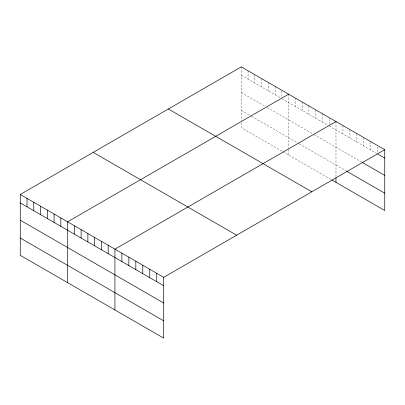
<?xml version="1.0" encoding="UTF-8"?>
<svg xmlns="http://www.w3.org/2000/svg" width="405" height="405" viewBox="0 0 405 405"><rect width="100%" height="100%" fill="white"/><g stroke="black" fill="none" stroke-linecap="round" stroke-linejoin="round"><path stroke-width="0.3" stroke-dasharray="2.02 1.52" d="M241.299 75.269L280.316 97.797M281.875 98.693L328.171 125.428M329.214 126.026L376.711 153.449M241.299 92.568L265.229 106.383M267.31 107.588L313.607 134.318M314.128 134.617L361.705 162.086M241.299 110.393L251.181 116.098M251.702 116.397L298.52 143.431M299.042 143.729L346.159 170.935M281.875 151.116L241.299 127.691L241.299 121.925M282.918 151.718L331.295 179.648M377.784 146.863L377.784 152.265M370.813 141.644L370.813 150.042M363.847 137.619L363.847 146.023M356.881 133.594L356.881 141.998M349.91 129.575L349.91 137.978M342.944 125.55L342.944 133.954M335.978 121.53L335.978 176.585M329.214 118.822L329.214 124.826M322.451 113.719L322.451 122.123M315.687 109.816L315.687 118.219M308.924 105.913L308.924 114.311M302.165 102.004L302.165 110.408M295.402 98.101L295.402 106.505M288.638 94.198L288.638 148.103M288.638 149.258L288.638 155.024M281.875 90.892L281.875 97.494M275.111 86.386L275.111 94.79M268.348 82.483L268.348 90.887M261.589 78.58L261.589 86.984M254.826 74.677L254.826 83.081M248.062 70.769L248.062 79.172M241.299 66.865L241.299 120.771"/><path stroke-width="0.61" d="M20.25 194.486L163.701 277.309L163.701 338.134L20.25 255.312L20.25 194.486L241.299 66.865L384.75 149.688L384.75 210.514L331.817 179.952M288.638 94.198L67.589 221.819L67.589 282.644M335.978 121.53L114.929 249.151L114.929 309.977M163.701 277.309L384.75 149.688M377.784 154.067L384.75 158.092M362.237 162.395L384.75 175.39M346.695 171.244L384.75 193.215M168.353 108.98L311.804 191.803M93.196 152.371L236.647 235.194M20.25 202.89L163.701 285.712M20.25 220.188L163.701 303.011M20.25 238.013L163.701 320.836M335.978 177.739L335.978 182.351M156.735 273.284L156.735 281.688M149.764 269.264L149.764 277.668M142.798 265.24L142.798 273.643M135.832 261.22L135.832 269.619M128.861 257.195L128.861 265.599M121.895 253.171L121.895 261.574M108.165 245.243L108.165 253.646M101.402 241.34L101.402 249.743M94.638 237.436L94.638 245.84M87.875 233.533L87.875 241.937M81.116 229.63L81.116 238.029M74.353 225.722L74.353 234.125M60.826 217.915L60.826 226.319M54.062 214.012L54.062 222.411M47.299 210.104L47.299 218.508M40.54 206.201L40.54 214.604M33.777 202.298L33.777 210.701M27.013 198.394L27.013 206.793"/></g></svg>
